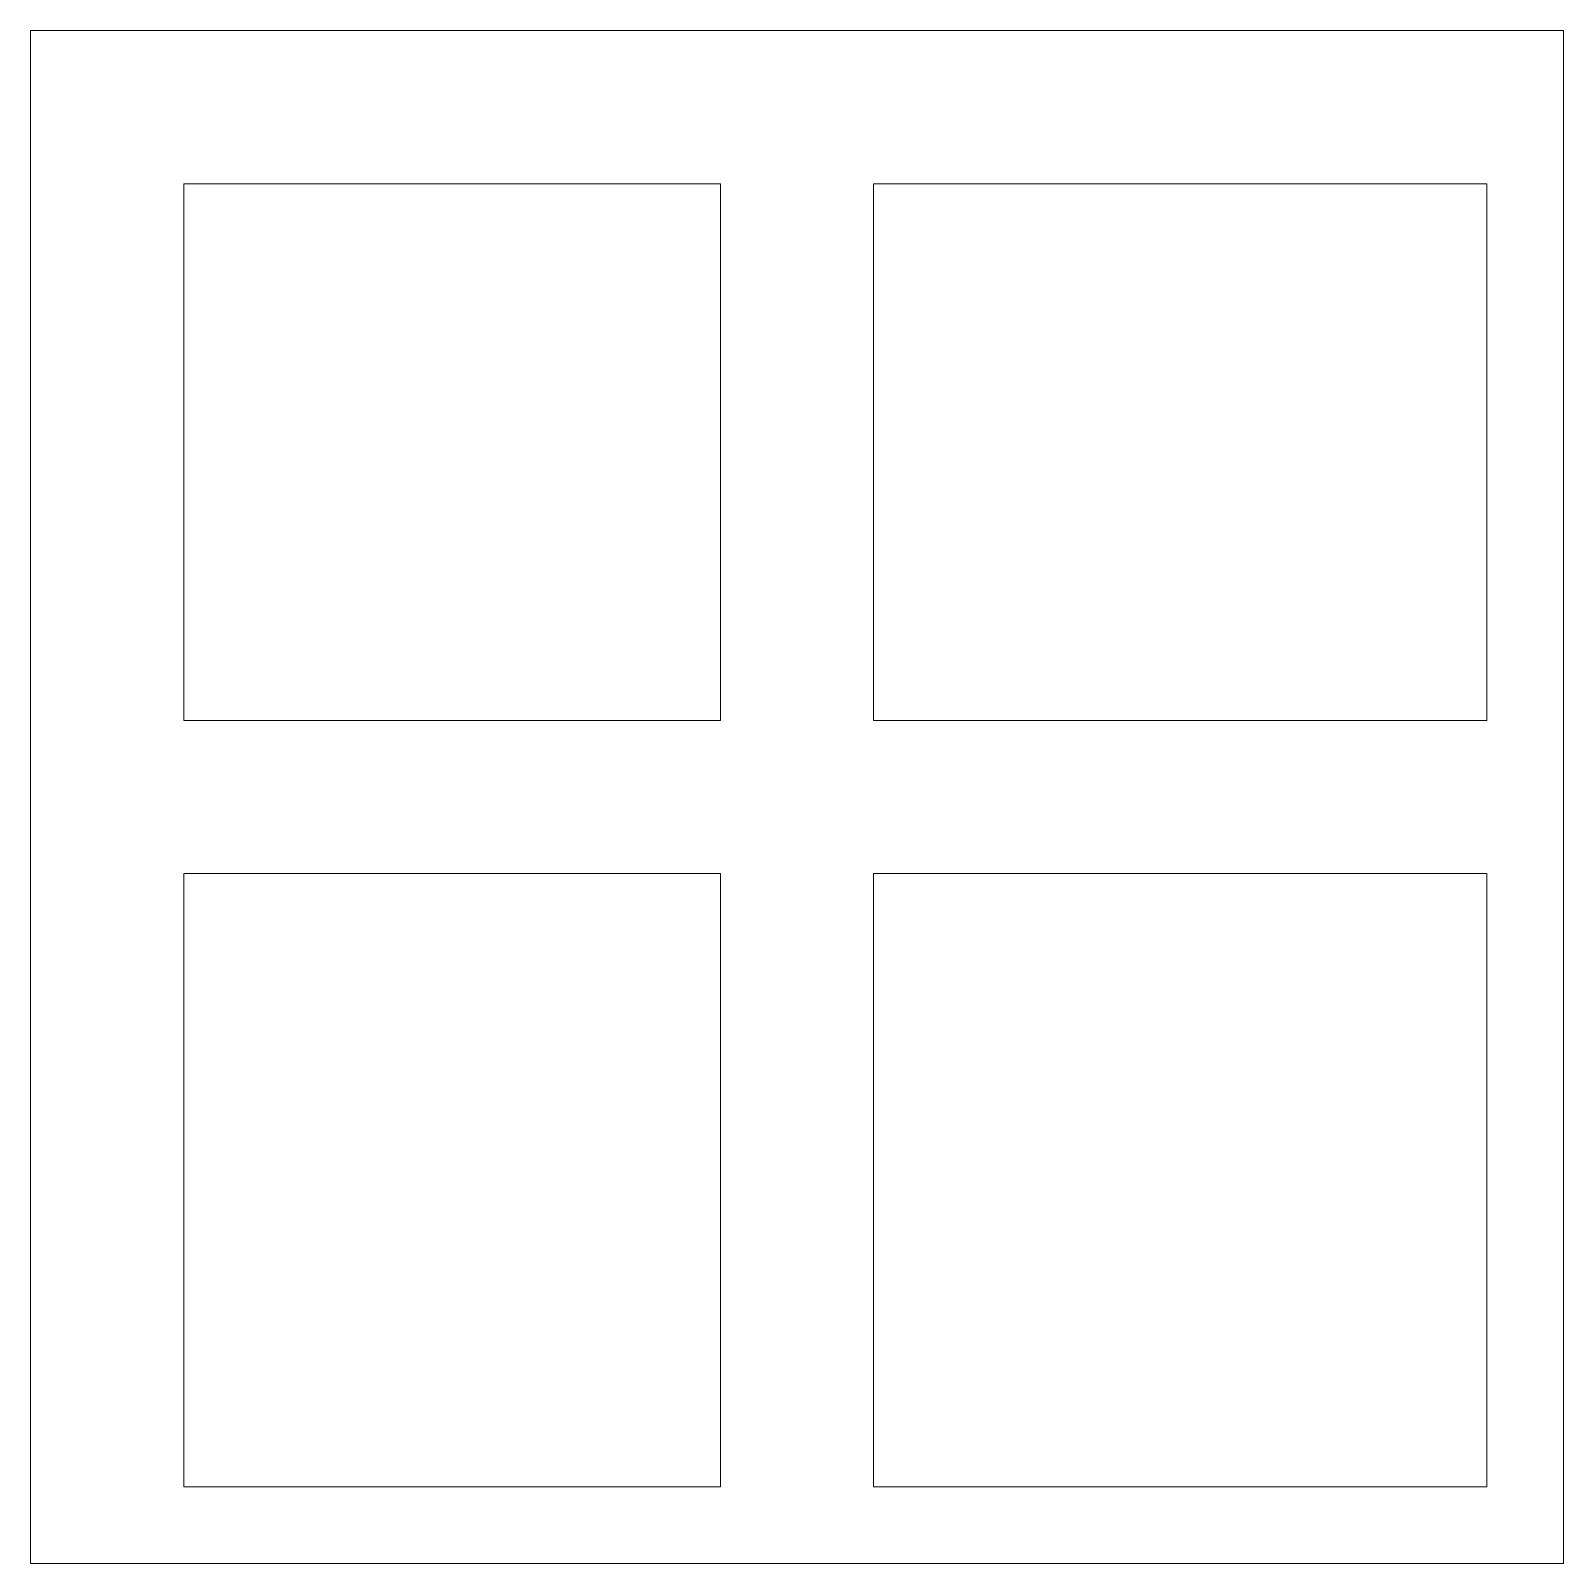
# Model space of a CAD drawing. Header units: millimetres. Extents: x -100 to 100, y -100 to 100.
import ezdxf

# ---------------------------------------------------------------- set-up
doc = ezdxf.new("R2010")
doc.units = ezdxf.units.MM
doc.layers.get('0').update_dxf_attribs({"linetype": 'CONTINUOUS', "lineweight": 0})

msp = doc.modelspace()

# ---------------------------------------------------------------- linework, layer by layer
for p, q in [((-100, 100), (100, 100)), ((-100, -100), (-100, 100)), ((100, 100), (100, -100)), ((-80, 80), (-10, 80)), ((-80, 10), (-80, 80)), ((-10, 80), (-10, 10)), ((10, 80), (90, 80)), ((10, 10), (10, 80)), ((90, 80), (90, 10)), ((-10, 10), (-80, 10)), ((90, 10), (10, 10)), ((-80, -10), (-10, -10)), ((-80, -90), (-80, -10)), ((-10, -10), (-10, -90)), ((10, -10), (90, -10)), ((10, -90), (10, -10)), ((90, -10), (90, -90)), ((-10, -90), (-80, -90)), ((90, -90), (10, -90)), ((100, -100), (-100, -100))]:
    msp.add_line(p, q)

doc.saveas('drawing.dxf')
